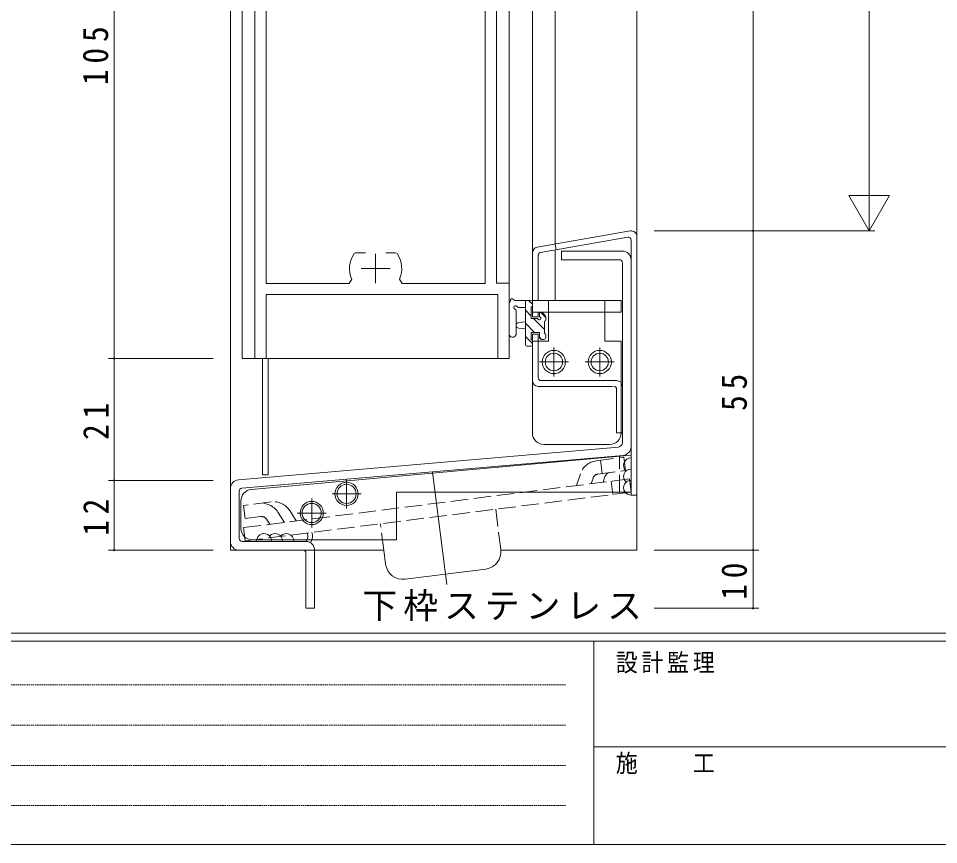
# Model space of a CAD drawing. Units: millimetres on the paper. Extents: x -397 to 397, y -282 to 282.
# Drawn here: x -235.4 to -76.9, y -282.1 to -139.9 of the extents above; entities that cross this region are included whole.
import ezdxf

# ---------------------------------------------------------------- set-up
doc = ezdxf.new("R2010")
doc.units = ezdxf.units.MM
for name, pattern in [('USER1', [0.375, 0.25, -0.125]), ('USER2', [13, 10, -1, 1, -1]), ('USER4', [4, 3, -1])]:
    doc.linetypes.add(name, pattern=pattern)
for name, color, linetype, lineweight in [('0-1_YKK_ZWAK', 7, 'Continuous', 18), ('0-3_YKK_11', 7, 'Continuous', 18), ('0-4_YKK_12', 2, 'Continuous', 18), ('0-6_YKK_13', 4, 'Continuous', 18), ('0-7_YKK_D', 6, 'Continuous', 18)]:
    doc.layers.add(name, color=color, linetype=linetype, lineweight=lineweight)
doc.layers.add('0-2_USER1', color=7, linetype='Continuous')
doc.styles.add('ＭＳ ゴシック', font='')
doc.styles.get('ＭＳ ゴシック').set_extended_font_data('MS Gothic')

msp = doc.modelspace()

# ---------------------------------------------------------------- linework, layer by layer
at = {"layer": '0-1_YKK_ZWAK'}
for p, q in [((376.092, -245.688), (-393.908, -245.688)), ((338.292, -247.088), (-393.908, -247.088)), ((-136.308, -247.088), (-136.308, -282.088)), ((-136.308, -265.287), (-7.508, -265.287)), ((-393.908, -282.088), (338.292, -282.088))]:
    msp.add_line(p, q, dxfattribs=at)
at = {"layer": '0-1_YKK_ZWAK', "linetype": 'USER1'}
for p, q in [((-389.31, -254.6), (-141.117, -254.6)), ((-389.31, -261.529), (-141.117, -261.529)), ((-389.31, -268.457), (-141.117, -268.457)), ((-389.31, -275.386), (-141.117, -275.386))]:
    msp.add_line(p, q, dxfattribs=at)
at = {"layer": '0-3_YKK_11'}
for p, q in [((-194.708, -94.407), (-194.708, -198.407)), ((-153.108, -185.407), (-153.108, -111.407)), ((-155.038, -118.337), (-155.038, -185.477)), ((-192.778, -185.477), (-192.778, -123.607)), ((-177.355, -180.207), (-177.601, -180.335)), ((-175.658, -180.207), (-177.355, -180.207)), ((-173.908, -180.407), (-173.908, -185.407)), ((-170.461, -180.207), (-172.158, -180.207)), ((-170.215, -180.335), (-170.461, -180.207)), ((-176.408, -182.907), (-171.408, -182.907)), ((-178.004, -184.77), (-178.46, -185.477)), ((-169.357, -185.477), (-169.812, -184.77)), ((-150.908, -185.407), (-153.108, -185.407)), ((-150.908, -198.407), (-150.908, -185.407)), ((-178.46, -185.477), (-192.778, -185.477)), ((-155.038, -185.477), (-169.357, -185.477)), ((-192.778, -187.407), (-152.838, -187.407)), ((-192.778, -198.407), (-192.778, -187.407)), ((-152.838, -187.407), (-152.838, -198.407)), ((-194.708, -198.407), (-192.778, -198.407)), ((-152.838, -198.407), (-150.908, -198.407))]:
    msp.add_line(p, q, dxfattribs=at)
for start, end in [(145.15008, 204.45637), (335.54363, 34.84992)]:
    msp.add_arc((-173.908, -182.907), 4.5, start, end, dxfattribs=at)
at = {"layer": '0-4_YKK_12'}
for p, q in [((-198.908, -43.407), (-198.908, -231.407)), ((-196.908, -43.407), (-196.908, -198.407)), ((-150.908, -43.407), (-150.908, -198.407)), ((-146.908, -188.407), (-146.908, -43.407)), ((-143.008, -43.407), (-143.008, -178.717)), ((-128.908, -43.407), (-128.908, -231.407)), ((-143.008, -179.733), (-143.008, -188.407)), ((-143.008, -188.407), (-145.908, -188.407)), ((-196.908, -198.407), (-150.908, -198.407)), ((-193.408, -198.407), (-193.408, -218.407)), ((-192.408, -198.407), (-192.408, -218.407)), ((-192.408, -218.407), (-193.408, -218.407)), ((-172.491, -231.407), (-198.908, -231.407)), ((-128.908, -231.407), (-152.334, -231.407))]:
    msp.add_line(p, q, dxfattribs=at)
at = {"layer": '0-6_YKK_13'}
for p, q in [((-146.082, -179.259), (-130.082, -176.437)), ((-128.908, -177.422), (-128.908, -221.907)), ((-145.495, -180.171), (-130.495, -177.526)), ((-143.008, -178.717), (-142.835, -179.702)), ((-129.908, -178.018), (-129.908, -221.907)), ((-146.908, -191.207), (-146.908, -180.244)), ((-145.908, -188.407), (-145.908, -180.664)), ((-141.908, -179.907), (-141.908, -181.407)), ((-131.408, -179.907), (-141.908, -179.907)), ((-131.908, -181.407), (-141.908, -181.407)), ((-131.408, -181.907), (-131.408, -212.901)), ((-129.908, -181.407), (-129.908, -213.589)), ((-147.208, -188.405), (-149.889, -188.405)), ((-148.108, -188.405), (-148.108, -196.005)), ((-146.908, -189.06), (-147.563, -188.405)), ((-146.908, -188.407), (-131.608, -188.407)), ((-144.108, -188.407), (-144.108, -195.407)), ((-134.408, -188.407), (-134.408, -195.407)), ((-131.608, -188.407), (-131.608, -190.407)), ((-150.908, -194.133), (-150.908, -188.971)), ((-149.708, -194.133), (-149.705, -190.172)), ((-149.289, -189.605), (-148.108, -189.605)), ((-147.108, -191.105), (-148.108, -190.105)), ((-146.908, -189.305), (-146.908, -188.705)), ((-146.908, -188.907), (-146.908, -189.907)), ((-146.908, -191.207), (-145.908, -191.207)), ((-144.808, -193.405), (-146.708, -191.505)), ((-145.908, -191.207), (-145.908, -190.407)), ((-145.708, -190.705), (-145.708, -191.044)), ((-144.608, -191.36), (-145.535, -190.433)), ((-144.696, -190.993), (-145.196, -190.493)), ((-144.608, -191.805), (-144.608, -191.205)), ((-148.108, -192.105), (-149.253, -192.207)), ((-148.108, -193.305), (-149.253, -193.203)), ((-146.553, -193.905), (-148.108, -192.35)), ((-144.808, -194.105), (-144.808, -192.005)), ((-146.908, -195.795), (-148.108, -194.595)), ((-147.108, -193.905), (-145.708, -193.905)), ((-147.108, -195.205), (-147.108, -193.905)), ((-146.908, -194.207), (-145.908, -194.207)), ((-146.908, -194.207), (-146.908, -202.203)), ((-146.908, -194.207), (-145.908, -194.207)), ((-145.908, -201.703), (-145.908, -194.207)), ((-145.708, -193.905), (-145.708, -194.805)), ((-145.353, -195.105), (-145.708, -194.75)), ((-144.608, -194.805), (-144.608, -194.305)), ((-147.808, -196.305), (-147.208, -196.305)), ((-146.908, -196.005), (-146.908, -195.405)), ((-146.908, -195.407), (-144.108, -195.407)), ((-146.908, -195.407), (-146.908, -211.207)), ((-145.408, -195.105), (-144.908, -195.105)), ((-143.208, -196.507), (-143.208, -201.507)), ((-135.308, -196.507), (-135.308, -201.507)), ((-134.408, -195.407), (-131.608, -195.407)), ((-131.608, -195.407), (-131.608, -211.2)), ((-140.708, -199.007), (-145.708, -199.007)), ((-132.808, -199.007), (-137.808, -199.007)), ((-145.408, -202.203), (-132.408, -202.203)), ((-145.908, -203.203), (-133.108, -203.203)), ((-132.408, -203.703), (-132.408, -211.199)), ((-131.608, -203.203), (-131.608, -211.207)), ((-131.408, -203.203), (-131.408, -211.199)), ((-132.408, -211.199), (-131.408, -211.199)), ((-132.094, -213.649), (-197.537, -219.289)), ((-144.908, -213.207), (-133.608, -213.207)), ((-196.951, -220.744), (-131.279, -215.084)), ((-129.908, -215.071), (-195.292, -220.947)), ((-129.908, -221.407), (-129.908, -215.071)), ((-164.105, -217.994), (-161.668, -237.293)), ((-198.908, -229.907), (-198.908, -220.783)), ((-197.408, -221.242), (-197.408, -229.407)), ((-170.308, -221.407), (-129.908, -221.407)), ((-170.308, -229.607), (-170.308, -221.407)), ((-197.113, -227.607), (-197.113, -222.939)), ((-128.908, -221.907), (-129.908, -221.907)), ((-170.308, -229.607), (-195.113, -229.607)), ((-196.908, -229.907), (-185.908, -229.907)), ((-186.408, -231.407), (-197.408, -231.407)), ((-185.908, -231.907), (-185.908, -241.407)), ((-184.408, -241.407), (-184.408, -231.407)), ((-172.188, -233.802), (-172.491, -231.407)), ((-168.836, -236.403), (-154.946, -234.648)), ((-185.908, -241.407), (-184.408, -241.407))]:
    msp.add_line(p, q, dxfattribs=at)
at = {"layer": '0-6_YKK_13', "linetype": 'USER4'}
for p, q in [((-135.912, -216.017), (-131.169, -215.417)), ((-131.908, -221.407), (-131.908, -215.251)), ((-131.169, -215.417), (-130.88, -217.699)), ((-135.194, -215.926), (-134.905, -218.208)), ((-139.294, -220.274), (-138.635, -218.263)), ((-135.624, -218.298), (-130.88, -217.699)), ((-196.668, -227.52), (-130.196, -219.125)), ((-136.449, -218.979), (-136.769, -219.955)), ((-134.402, -218.721), (-134.722, -219.696)), ((-133.347, -219.523), (-133.059, -221.805)), ((-130.196, -219.125), (-129.908, -221.407)), ((-196.38, -229.802), (-129.908, -221.407)), ((-191.905, -223.088), (-196.648, -223.688)), ((-196.648, -223.688), (-196.36, -225.969)), ((-190.756, -224.846), (-189.618, -226.63)), ((-187.571, -226.371), (-188.709, -224.588)), ((-152.346, -231.296), (-153.223, -224.351)), ((-193.663, -225.629), (-196.36, -225.969)), ((-192.695, -226.083), (-192.143, -226.949)), ((-196.668, -227.52), (-196.38, -229.802)), ((-172.491, -231.407), (-173.065, -226.857))]:
    msp.add_line(p, q, dxfattribs=at)
at = {"layer": '0-6_YKK_13', "linetype": 'USER2'}
for p, q in [((-178.908, -219.207), (-178.908, -224.207)), ((-176.408, -221.707), (-181.408, -221.707)), ((-184.913, -222.507), (-184.913, -227.507)), ((-182.413, -225.007), (-187.413, -225.007))]:
    msp.add_line(p, q, dxfattribs=at)
at = {"layer": '0-6_YKK_13'}
for points in [[(-146.908, -188.407), (-146.908, -190.407), (-131.608, -190.407)], [(-146.169, -191.505), (-147.108, -191.505), (-147.108, -189.505)]]:
    msp.add_lwpolyline(points, dxfattribs=at)
for centre, radius in [((-143.208, -199.007), 2), ((-143.208, -199.007), 1.5), ((-135.308, -199.007), 2), ((-135.308, -199.007), 1.5), ((-178.908, -221.707), 2), ((-178.908, -221.707), 1.65), ((-184.913, -225.007), 2), ((-184.913, -225.007), 1.65)]:
    msp.add_circle(centre, radius, dxfattribs=at)
for centre, radius, start, end in [((-129.908, -177.422), 1, 0, 100.00204), ((-130.408, -178.018), 0.5, 0, 100.00204), ((-145.908, -180.244), 1, 100.00204, 180), ((-145.408, -180.664), 0.5, 100.00204, 180), ((-131.408, -181.407), 1.5, 0, 90), ((-131.908, -181.907), 0.5, 0, 90), ((-150.998, -188.515), 0.3, 310.52878, 10.52878), ((-150.408, -188.405), 0.3, 30, 190.52878), ((-149.889, -188.105), 0.3, 210, 270), ((-147.208, -188.705), 0.3, 0, 90), ((-150.608, -188.971), 0.3, 130.52878, 180), ((-149.808, -189.605), 0.3, 30, 250.81024), ((-150.005, -190.172), 0.3, 359.95977, 70.81024), ((-149.289, -189.305), 0.3, 210, 270), ((-147.108, -189.305), 0.2, 270, 0), ((-146.169, -191.805), 0.3, 33.05573, 90), ((-145.708, -191.505), 0.25, 213.05573, 56.94427), ((-145.408, -190.705), 0.3, 45, 180), ((-145.408, -191.044), 0.3, 180, 236.94427), ((-144.908, -191.205), 0.3, 0, 45), ((-149.208, -192.705), 0.5, 95.09207, 264.90793), ((-144.808, -191.805), 0.2, 270, 0), ((-150.308, -194.133), 0.6, 179.95977, 359.95977), ((-145.408, -194.805), 0.3, 180, 270), ((-144.908, -194.805), 0.3, 270, 0), ((-144.808, -194.305), 0.2, 0, 90), ((-147.808, -196.005), 0.3, 180, 270), ((-147.208, -196.005), 0.3, 270, 0), ((-147.108, -195.405), 0.2, 0, 90), ((-145.908, -202.203), 1, 180, 270), ((-145.408, -201.703), 0.5, 180, 270), ((-132.408, -203.203), 1, 0, 90), ((-132.908, -203.703), 0.5, 0, 90), ((-144.908, -211.207), 2, 180, 270), ((-144.908, -211.207), 2, 180, 270), ((-133.608, -211.207), 2, 270, 0), ((-133.608, -211.207), 2, 270, 0), ((-132.158, -212.901), 0.75, 274.92565, 0), ((-131.408, -213.589), 1.5, 274.92565, 0), ((-129.924, -216.79), 1.28, 90, 228.59317), ((-133.452, -219.032), 1, 97.1983, 161.86069), ((-129.924, -218.71), 1.28, 90, 228.59037), ((-197.408, -220.783), 1.5, 94.92565, 180), ((-129.924, -220.63), 1.28, 90, 273.83997), ((-196.908, -221.242), 0.5, 94.92565, 180), ((-195.113, -222.939), 2, 95.13496, 180), ((-195.113, -227.607), 2, 180, 270), ((-196.908, -229.407), 0.5, 180, 270), ((-193.133, -229.821), 1.28, 0, 183.83997), ((-191.213, -229.821), 1.28, 0, 138.59037), ((-189.292, -229.821), 1.28, 0, 138.59317), ((-187.135, -229.035), 1.54, 325.51653, 22.14671), ((-186.977, -228.978), 2.2, 331.04679, 16.63698), ((-197.408, -229.907), 1.5, 180, 270), ((-185.908, -231.407), 1.5, 0, 90), ((-155.322, -231.672), 3, 277.1983, 7.1983), ((-186.408, -231.907), 0.5, 0, 90), ((-169.212, -233.426), 3, 187.1983, 277.1983)]:
    msp.add_arc(centre, radius, start, end, dxfattribs=at)
at = {"layer": '0-6_YKK_13', "linetype": 'USER4'}
for centre, radius, start, end in [((-135.499, -219.291), 3.3, 97.1983, 161.86069), ((-135.499, -219.291), 1, 97.1983, 161.86069), ((-193.538, -226.621), 3.3, 32.53591, 97.1983), ((-191.491, -226.362), 3.3, 32.53591, 97.1983), ((-193.538, -226.621), 1, 32.53591, 97.1983)]:
    msp.add_arc(centre, radius, start, end, dxfattribs=at)
at = {"layer": '0-7_YKK_D'}
for p, q in [((-88.908, -63.764), (-88.908, -176.407)), ((-218.908, -93.407), (-218.908, -198.407)), ((-108.908, -93.407), (-108.908, -176.407)), ((-85.408, -170.345), (-92.408, -170.345)), ((-88.908, -176.407), (-92.408, -170.345)), ((-88.908, -176.407), (-85.408, -170.345)), ((-125.908, -176.407), (-87.908, -176.407)), ((-125.908, -176.407), (-107.908, -176.407)), ((-108.908, -176.407), (-108.908, -231.407)), ((-201.908, -198.407), (-219.908, -198.407)), ((-201.908, -198.407), (-219.908, -198.407)), ((-218.908, -198.407), (-218.908, -219.407)), ((-201.908, -219.407), (-219.908, -219.407)), ((-201.908, -219.407), (-219.908, -219.407)), ((-218.908, -219.407), (-218.908, -231.407)), ((-201.908, -231.407), (-219.908, -231.407)), ((-125.908, -231.407), (-107.908, -231.407)), ((-125.908, -231.407), (-107.908, -231.407)), ((-108.908, -231.407), (-108.908, -241.407)), ((-125.908, -241.407), (-107.908, -241.407))]:
    msp.add_line(p, q, dxfattribs=at)
for centre, start, end in [((-108.908, -176.407), 90, 270), ((-108.908, -176.407), 270, 90), ((-218.908, -198.407), 90, 270), ((-218.908, -198.407), 90, 270), ((-218.908, -198.407), 270, 90), ((-218.908, -198.407), 270, 90), ((-218.908, -219.407), 90, 270), ((-218.908, -219.407), 90, 270), ((-218.908, -219.407), 270, 90), ((-218.908, -219.407), 270, 90), ((-218.908, -231.407), 90, 270), ((-218.908, -231.407), 270, 90), ((-108.908, -231.407), 90, 270), ((-108.908, -231.407), 90, 270), ((-108.908, -231.407), 270, 90), ((-108.908, -231.407), 270, 90), ((-108.908, -241.407), 90, 270), ((-108.908, -241.407), 270, 90)]:
    msp.add_arc(centre, 0.106, start, end, dxfattribs=at)

# ---------------------------------------------------------------- texts
at = {"layer": '0-1_YKK_ZWAK', "char_height": 3.079, "attachment_point": 7, "style": 'ＭＳ ゴシック'}
for s, insert in [('\\T1.17;\\W0.9;設計監理', (-132.539, -252.62)), ('\\T1.17;\\W0.9;施\u3000\u3000工', (-132.539, -269.942))]:
    msp.add_mtext(s, dxfattribs=dict(at, insert=insert))
at = {"layer": '0-2_USER1', "insert": (-176.165, -243.628), "char_height": 4.399, "attachment_point": 7, "style": 'ＭＳ ゴシック'}
msp.add_mtext('\\T1.17;下枠ステンレス', dxfattribs=at)
at = {"layer": '0-7_YKK_D', "color": 7, "char_height": 4.399, "attachment_point": 7, "rotation": 90, "style": 'ＭＳ ゴシック'}
for s, insert in [('\\T1.38;\\W0.9;105', (-219.908, -151.347)), ('\\T1.37;\\W0.9;55', (-109.908, -207.427)), ('\\T1.37;\\W0.9;21', (-219.908, -212.427)), ('\\T1.37;\\W0.9;12', (-219.908, -228.927)), ('\\T1.37;\\W0.9;10', (-109.908, -239.927))]:
    msp.add_mtext(s, dxfattribs=dict(at, insert=insert))

doc.saveas('drawing.dxf')
